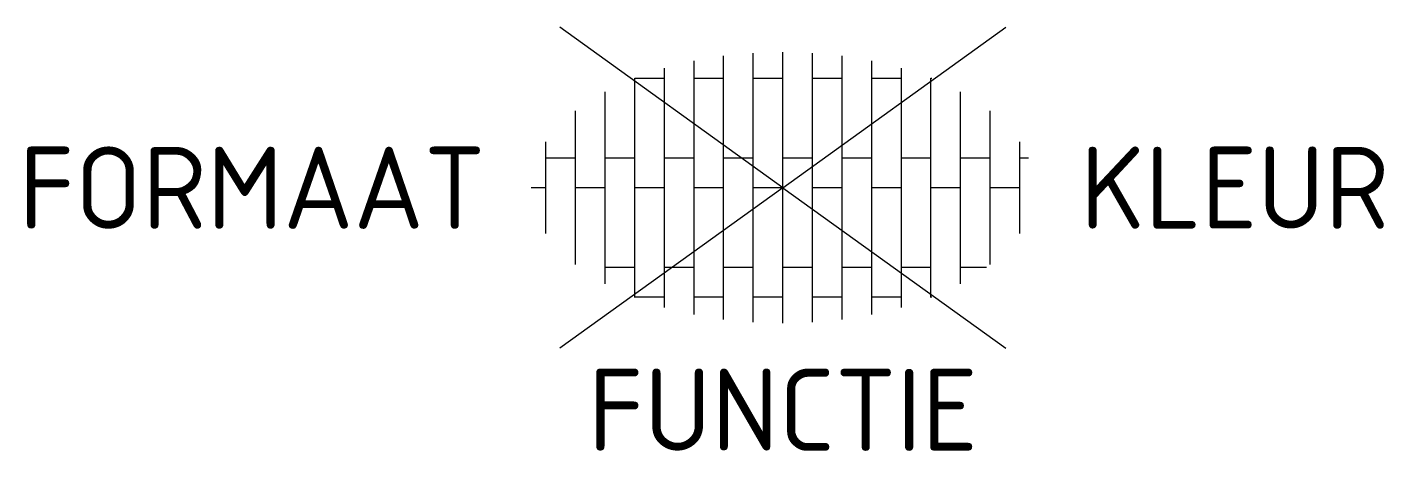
# Model space of a CAD drawing. Header units: metres. Extents: x -16.6 to 13.2, y -5.8 to 3.5.
import ezdxf
from ezdxf.enums import TextEntityAlignment as Align

# ---------------------------------------------------------------- set-up
doc = ezdxf.new("R2010")
doc.units = ezdxf.units.M
doc.styles.add('NLCS-ISO', font='NLCS-ISO.ttf')

msp = doc.modelspace()

# ---------------------------------------------------------------- linework, layer by layer
for p, q in [((0, 0), (-4.895, 3.524)), ((0, 0), (4.895, 3.524)), ((-1.95, -2.784), (-1.95, 2.784)), ((-1.3, -2.891), (-1.3, 2.891)), ((-0.65, -2.954), (-0.65, 2.954)), ((0, -2.975), (0, 2.975)), ((0.65, -2.954), (0.65, 2.954)), ((1.3, -2.891), (1.3, 2.891)), ((1.95, -2.784), (1.95, 2.784)), ((-3.25, -2.406), (-3.25, 2.406)), ((-2.6, 2.4), (-3.25, 2.4)), ((-2.6, -2.625), (-2.6, 2.625)), ((-1.3, 2.4), (-1.95, 2.4)), ((0, 2.4), (-0.65, 2.4)), ((1.3, 2.4), (0.65, 2.4)), ((2.6, 2.4), (1.95, 2.4)), ((2.6, -2.625), (2.6, 2.625)), ((3.25, -2.406), (3.25, 2.406)), ((3.265, 2.4), (3.25, 2.4)), ((-3.9, -2.107), (-3.9, 2.107)), ((3.9, -2.107), (3.9, 2.107)), ((-4.55, -1.688), (-4.55, 1.688)), ((4.55, -1.688), (4.55, 1.688)), ((-5.2, -1.005), (-5.2, 1.005)), ((5.2, -1.005), (5.2, 1.005)), ((-4.55, 0.65), (-5.2, 0.65)), ((-3.25, 0.65), (-3.9, 0.65)), ((-1.95, 0.65), (-2.6, 0.65)), ((-0.65, 0.65), (-1.3, 0.65)), ((0.65, 0.65), (0, 0.65)), ((1.95, 0.65), (1.3, 0.65)), ((3.25, 0.65), (2.6, 0.65)), ((4.55, 0.65), (3.9, 0.65)), ((5.392, 0.65), (5.2, 0.65)), ((-5.2, 0), (-5.525, 0)), ((0, 0), (-4.895, -3.524)), ((-3.9, 0), (-4.55, 0)), ((-2.6, 0), (-3.25, 0)), ((-1.3, 0), (-1.95, 0)), ((0, 0), (-0.65, 0)), ((0, 0), (4.895, -3.524)), ((1.3, 0), (0.65, 0)), ((2.6, 0), (1.95, 0)), ((3.9, 0), (3.25, 0)), ((5.2, 0), (4.55, 0)), ((-3.25, -1.75), (-3.9, -1.75)), ((-1.95, -1.75), (-2.6, -1.75)), ((-0.65, -1.75), (-1.3, -1.75)), ((0.65, -1.75), (0, -1.75)), ((1.95, -1.75), (1.3, -1.75)), ((3.25, -1.75), (2.6, -1.75)), ((4.468, -1.75), (3.9, -1.75)), ((-2.6, -2.4), (-3.25, -2.4)), ((-1.3, -2.4), (-1.95, -2.4)), ((0, -2.4), (-0.65, -2.4)), ((1.3, -2.4), (0.65, -2.4)), ((2.6, -2.4), (1.95, -2.4)), ((3.265, -2.4), (3.25, -2.4))]:
    msp.add_line(p, q)

# ---------------------------------------------------------------- texts
at = {"style": 'NLCS-ISO'}
msp.add_attdef('FORMAAT', text='LG', height=1.8, dxfattribs=at).set_placement((-6.525, 0), align=Align.MIDDLE_RIGHT)
msp.add_attdef('KLEUR', text='G', height=1.8, dxfattribs=at).set_placement((6.525, 0), align=Align.MIDDLE_LEFT)
at = {"style": 'NLCS-ISO', "flags": 1}
msp.add_attdef('FUNCTIE', text='', height=1.8, dxfattribs=at).set_placement((0, -3.975), align=Align.TOP_CENTER)

doc.saveas('drawing.dxf')
